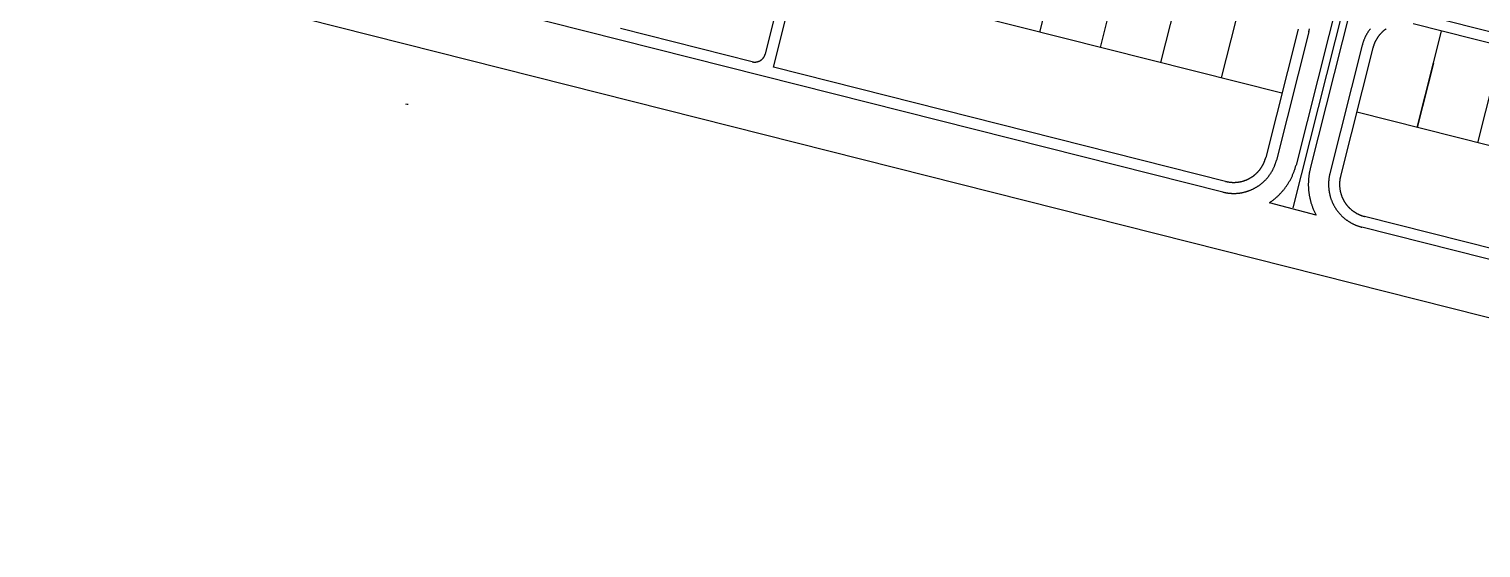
# Model space of a CAD drawing. Header units: metres. Extents: x 680594 to 684853, y 828874 to 830078.
# Drawn here: x 683827.3 to 684222.7, y 829080.4 to 829221.6 of the extents above; entities that cross this region are included whole.
import ezdxf

# ---------------------------------------------------------------- set-up
doc = ezdxf.new("R2010")
doc.units = ezdxf.units.M
doc.layers.add('PLOT_LINES', color=7, linetype='Continuous')

msp = doc.modelspace()

# ---------------------------------------------------------------- linework, layer by layer
at = {"layer": 'PLOT_LINES'}
for points in [[(684472.77, 829080.44), (682895.73, 829478.39)], [(684219.67, 829364.11), (684171.42, 829172.92)], [(684219.67, 829364.11), (684171.42, 829172.92)], [(684219.67, 829364.11), (684171.42, 829172.92)], [(684213.81, 829349.09), (684172.3, 829184.59)], [(684213.81, 829349.09), (684172.3, 829184.59)], [(684213.81, 829349.09), (684172.3, 829184.59)], [(684217.69, 829348.11), (684176.18, 829183.61)], [(684217.69, 829348.11), (684176.18, 829183.61)], [(684217.69, 829348.11), (684176.18, 829183.61)], [(684027.82, 829214.86), (684039.56, 829261.4)], [(684027.82, 829214.86), (684039.56, 829261.4)], [(684029.99, 829211.22), (684043.21, 829263.58)], [(684029.99, 829211.22), (684043.21, 829263.58)], [(684102.53, 829220.76), (684109.14, 829246.94)], [(684102.53, 829220.76), (684109.14, 829246.94)], [(684152.4, 829177.24), (683891.66, 829243.03)], [(684152.4, 829177.24), (683891.66, 829243.03)], [(684119.02, 829216.6), (684125.62, 829242.78)], [(684119.02, 829216.6), (684125.62, 829242.78)], [(684168.47, 829204.12), (684036.6, 829237.4)], [(684168.47, 829204.12), (684036.6, 829237.4)], [(684135.5, 829212.44), (684142.11, 829238.62)], [(684135.5, 829212.44), (684142.11, 829238.62)], [(684151.98, 829208.28), (684158.59, 829234.46)], [(684151.98, 829208.28), (684158.59, 829234.46)], [(684465.64, 829160.08), (684204.89, 829225.87)], [(684024.18, 829212.69), (683988.38, 829221.72)], [(684024.18, 829212.69), (683988.38, 829221.72)], [(684172.87, 829221.58), (684164.06, 829186.67)], [(684172.87, 829221.58), (684164.06, 829186.67)], [(684175.78, 829220.84), (684166.97, 829185.94)], [(684175.78, 829220.84), (684166.97, 829185.94)], [(684175.78, 829220.84), (684175.81, 829220.98), (684175.84, 829221.12), (684175.88, 829221.25), (684175.9, 829221.39), (684175.93, 829221.53), (684175.96, 829221.67)], [(684175.78, 829220.84), (684175.81, 829220.98), (684175.84, 829221.11), (684175.87, 829221.25), (684175.9, 829221.39), (684175.93, 829221.52), (684175.96, 829221.66)], [(684192.55, 829221.68), (684192.46, 829221.57), (684192.37, 829221.46), (684192.29, 829221.35), (684192.21, 829221.23), (684192.13, 829221.12), (684192.05, 829221), (684191.97, 829220.88), (684191.89, 829220.77), (684191.81, 829220.65), (684191.74, 829220.53), (684191.67, 829220.41), (684191.6, 829220.29), (684191.53, 829220.17), (684191.46, 829220.04), (684191.39, 829219.92), (684191.32, 829219.8), (684191.26, 829219.67), (684191.2, 829219.54), (684191.13, 829219.42), (684191.07, 829219.29), (684191.02, 829219.16), (684190.96, 829219.03), (684190.9, 829218.9), (684190.85, 829218.77), (684190.8, 829218.64), (684190.75, 829218.51), (684190.7, 829218.38), (684190.65, 829218.25), (684190.6, 829218.12), (684190.56, 829217.98), (684190.52, 829217.85), (684190.47, 829217.71), (684190.43, 829217.58), (684190.4, 829217.44), (684190.36, 829217.31), (684190.32, 829217.17)], [(684196.81, 829221.62), (684196.73, 829221.56), (684196.64, 829221.5), (684196.56, 829221.44), (684196.47, 829221.37), (684196.39, 829221.31), (684196.31, 829221.24), (684196.23, 829221.17), (684196.14, 829221.11), (684196.06, 829221.04), (684195.98, 829220.97), (684195.91, 829220.9), (684195.83, 829220.83), (684195.75, 829220.75), (684195.68, 829220.68), (684195.6, 829220.61), (684195.53, 829220.53), (684195.45, 829220.46), (684195.38, 829220.38), (684195.31, 829220.3), (684195.24, 829220.22), (684195.17, 829220.14), (684195.1, 829220.06), (684195.03, 829219.98), (684194.97, 829219.9), (684194.9, 829219.82), (684194.83, 829219.74), (684194.77, 829219.65), (684194.71, 829219.57), (684194.65, 829219.48), (684194.58, 829219.4), (684194.52, 829219.31), (684194.47, 829219.22), (684194.41, 829219.13), (684194.35, 829219.05), (684194.29, 829218.96), (684194.24, 829218.87), (684194.19, 829218.77), (684194.13, 829218.68), (684194.08, 829218.59), (684194.03, 829218.5), (684193.98, 829218.41), (684193.93, 829218.31), (684193.89, 829218.22), (684193.84, 829218.12), (684193.8, 829218.03), (684193.75, 829217.93), (684193.71, 829217.83), (684193.67, 829217.74), (684193.63, 829217.64), (684193.59, 829217.54), (684193.55, 829217.44), (684193.51, 829217.35), (684193.48, 829217.25), (684193.44, 829217.15), (684193.41, 829217.05), (684193.38, 829216.95), (684193.34, 829216.85), (684193.31, 829216.74), (684193.29, 829216.64), (684193.26, 829216.54), (684193.23, 829216.44)], [(684294.33, 829200.21), (684204.16, 829222.96)], [(684205.31, 829194.83), (684211.92, 829221.01)], [(684190.32, 829217.17), (684181.52, 829182.27)], [(684193.23, 829216.44), (684184.42, 829181.53)], [(684221.79, 829190.67), (684228.4, 829216.85)], [(684024.18, 829212.69), (684024.21, 829212.68), (684024.24, 829212.67), (684024.28, 829212.66), (684024.31, 829212.66), (684024.35, 829212.65), (684024.38, 829212.64), (684024.42, 829212.64), (684024.45, 829212.63), (684024.48, 829212.63), (684024.52, 829212.62), (684024.55, 829212.62), (684024.59, 829212.61), (684024.62, 829212.61), (684024.66, 829212.61), (684024.69, 829212.6), (684024.73, 829212.6), (684024.76, 829212.6), (684024.8, 829212.6), (684024.83, 829212.6), (684024.87, 829212.6), (684024.9, 829212.6), (684024.94, 829212.6), (684024.97, 829212.6), (684025.01, 829212.6), (684025.04, 829212.6), (684025.08, 829212.6), (684025.11, 829212.6), (684025.15, 829212.61), (684025.18, 829212.61), (684025.22, 829212.61), (684025.25, 829212.62), (684025.28, 829212.62), (684025.32, 829212.62), (684025.35, 829212.63), (684025.39, 829212.63), (684025.42, 829212.64), (684025.46, 829212.65), (684025.49, 829212.65), (684025.53, 829212.66), (684025.56, 829212.67), (684025.59, 829212.67), (684025.63, 829212.68), (684025.66, 829212.69), (684025.7, 829212.7), (684025.73, 829212.71), (684025.76, 829212.72), (684025.8, 829212.73), (684025.83, 829212.74), (684025.86, 829212.75), (684025.9, 829212.76), (684025.93, 829212.77), (684025.96, 829212.79), (684025.99, 829212.8), (684026.03, 829212.81), (684026.06, 829212.82), (684026.09, 829212.84), (684026.12, 829212.85), (684026.15, 829212.87), (684026.19, 829212.88), (684026.22, 829212.9), (684026.25, 829212.91), (684026.28, 829212.93), (684026.31, 829212.94), (684026.34, 829212.96), (684026.37, 829212.98), (684026.4, 829212.99), (684026.43, 829213.01), (684026.46, 829213.03), (684026.49, 829213.05), (684026.52, 829213.07), (684026.55, 829213.08), (684026.58, 829213.1), (684026.61, 829213.12), (684026.64, 829213.14), (684026.67, 829213.16), (684026.69, 829213.18), (684026.72, 829213.21), (684026.75, 829213.23), (684026.78, 829213.25), (684026.8, 829213.27), (684026.83, 829213.29), (684026.86, 829213.31), (684026.88, 829213.34), (684026.91, 829213.36), (684026.94, 829213.38), (684026.96, 829213.41), (684026.99, 829213.43), (684027.01, 829213.46), (684027.04, 829213.48), (684027.06, 829213.51), (684027.09, 829213.53), (684027.11, 829213.56), (684027.13, 829213.58), (684027.16, 829213.61), (684027.18, 829213.63), (684027.2, 829213.66), (684027.23, 829213.69), (684027.25, 829213.71), (684027.27, 829213.74), (684027.29, 829213.77), (684027.31, 829213.8), (684027.33, 829213.83), (684027.35, 829213.85), (684027.37, 829213.88), (684027.39, 829213.91), (684027.41, 829213.94), (684027.43, 829213.97), (684027.45, 829214), (684027.47, 829214.03), (684027.49, 829214.06), (684027.5, 829214.09), (684027.52, 829214.12), (684027.54, 829214.15), (684027.55, 829214.18), (684027.57, 829214.21), (684027.59, 829214.24), (684027.6, 829214.27), (684027.62, 829214.3), (684027.63, 829214.34), (684027.65, 829214.37), (684027.66, 829214.4), (684027.67, 829214.43), (684027.69, 829214.46), (684027.7, 829214.5), (684027.71, 829214.53), (684027.73, 829214.56), (684027.74, 829214.59), (684027.75, 829214.63), (684027.76, 829214.66), (684027.77, 829214.69), (684027.78, 829214.73), (684027.79, 829214.76), (684027.8, 829214.79), (684027.81, 829214.83), (684027.82, 829214.86)], [(684024.18, 829212.69), (684024.21, 829212.68), (684024.24, 829212.67), (684024.28, 829212.66), (684024.31, 829212.66), (684024.35, 829212.65), (684024.38, 829212.64), (684024.42, 829212.64), (684024.45, 829212.63), (684024.48, 829212.63), (684024.52, 829212.62), (684024.55, 829212.62), (684024.59, 829212.61), (684024.62, 829212.61), (684024.66, 829212.61), (684024.69, 829212.6), (684024.73, 829212.6), (684024.76, 829212.6), (684024.8, 829212.6), (684024.83, 829212.6), (684024.87, 829212.6), (684024.9, 829212.6), (684024.94, 829212.6), (684024.97, 829212.6), (684025.01, 829212.6), (684025.04, 829212.6), (684025.08, 829212.6), (684025.11, 829212.6), (684025.15, 829212.61), (684025.18, 829212.61), (684025.22, 829212.61), (684025.25, 829212.62), (684025.28, 829212.62), (684025.32, 829212.62), (684025.35, 829212.63), (684025.39, 829212.63), (684025.42, 829212.64), (684025.46, 829212.65), (684025.49, 829212.65), (684025.53, 829212.66), (684025.56, 829212.67), (684025.59, 829212.67), (684025.63, 829212.68), (684025.66, 829212.69), (684025.7, 829212.7), (684025.73, 829212.71), (684025.76, 829212.72), (684025.8, 829212.73), (684025.83, 829212.74), (684025.86, 829212.75), (684025.9, 829212.76), (684025.93, 829212.77), (684025.96, 829212.79), (684025.99, 829212.8), (684026.03, 829212.81), (684026.06, 829212.82), (684026.09, 829212.84), (684026.12, 829212.85), (684026.15, 829212.87), (684026.19, 829212.88), (684026.22, 829212.9), (684026.25, 829212.91), (684026.28, 829212.93), (684026.31, 829212.94), (684026.34, 829212.96), (684026.37, 829212.98), (684026.4, 829212.99), (684026.43, 829213.01), (684026.46, 829213.03), (684026.49, 829213.05), (684026.52, 829213.07), (684026.55, 829213.08), (684026.58, 829213.1), (684026.61, 829213.12), (684026.64, 829213.14), (684026.67, 829213.16), (684026.69, 829213.18), (684026.72, 829213.21), (684026.75, 829213.23), (684026.78, 829213.25), (684026.8, 829213.27), (684026.83, 829213.29), (684026.86, 829213.31), (684026.88, 829213.34), (684026.91, 829213.36), (684026.94, 829213.38), (684026.96, 829213.41), (684026.99, 829213.43), (684027.01, 829213.46), (684027.04, 829213.48), (684027.06, 829213.51), (684027.09, 829213.53), (684027.11, 829213.56), (684027.13, 829213.58), (684027.16, 829213.61), (684027.18, 829213.63), (684027.2, 829213.66), (684027.23, 829213.69), (684027.25, 829213.71), (684027.27, 829213.74), (684027.29, 829213.77), (684027.31, 829213.8), (684027.33, 829213.83), (684027.35, 829213.85), (684027.37, 829213.88), (684027.39, 829213.91), (684027.41, 829213.94), (684027.43, 829213.97), (684027.45, 829214), (684027.47, 829214.03), (684027.49, 829214.06), (684027.5, 829214.09), (684027.52, 829214.12), (684027.54, 829214.15), (684027.55, 829214.18), (684027.57, 829214.21), (684027.59, 829214.24), (684027.6, 829214.27), (684027.62, 829214.3), (684027.63, 829214.34), (684027.65, 829214.37), (684027.66, 829214.4), (684027.67, 829214.43), (684027.69, 829214.46), (684027.7, 829214.5), (684027.71, 829214.53), (684027.73, 829214.56), (684027.74, 829214.59), (684027.75, 829214.63), (684027.76, 829214.66), (684027.77, 829214.69), (684027.78, 829214.73), (684027.79, 829214.76), (684027.8, 829214.79), (684027.81, 829214.83), (684027.82, 829214.86)], [(684153.13, 829180.15), (684029.99, 829211.22)], [(684153.13, 829180.15), (684029.99, 829211.22)], [(684209.72, 829212.28), (684205.31, 829194.83)], [(683930.05, 829201.02), (683930.08, 829201.3)], [(683930.44, 829200.99), (683930.47, 829201.28)], [(684287.73, 829174.03), (684188.83, 829198.99)], [(684152.4, 829177.24), (684152.54, 829177.2), (684152.67, 829177.17), (684152.81, 829177.14), (684152.94, 829177.11), (684153.08, 829177.09), (684153.22, 829177.06), (684153.36, 829177.04), (684153.49, 829177.02), (684153.63, 829176.99), (684153.77, 829176.98), (684153.91, 829176.96), (684154.05, 829176.94), (684154.19, 829176.93), (684154.33, 829176.92), (684154.46, 829176.9), (684154.6, 829176.9), (684154.74, 829176.89), (684154.88, 829176.88), (684155.02, 829176.88), (684155.16, 829176.87), (684155.3, 829176.87), (684155.44, 829176.87), (684155.58, 829176.88), (684155.72, 829176.88), (684155.86, 829176.88), (684156, 829176.89), (684156.14, 829176.9), (684156.28, 829176.91), (684156.42, 829176.92), (684156.56, 829176.94), (684156.7, 829176.95), (684156.83, 829176.97), (684156.97, 829176.98), (684157.11, 829177), (684157.25, 829177.03), (684157.39, 829177.05), (684157.52, 829177.07), (684157.66, 829177.1), (684157.8, 829177.13), (684157.93, 829177.16), (684158.07, 829177.19), (684158.21, 829177.22), (684158.34, 829177.26), (684158.48, 829177.29), (684158.61, 829177.33), (684158.74, 829177.37), (684158.88, 829177.41), (684159.01, 829177.45), (684159.14, 829177.49), (684159.28, 829177.54), (684159.41, 829177.58), (684159.54, 829177.63), (684159.67, 829177.68), (684159.8, 829177.73), (684159.93, 829177.79), (684160.06, 829177.84), (684160.19, 829177.9), (684160.31, 829177.95), (684160.44, 829178.01), (684160.57, 829178.07), (684160.69, 829178.13), (684160.82, 829178.2), (684160.94, 829178.26), (684161.06, 829178.33), (684161.18, 829178.39), (684161.31, 829178.46), (684161.43, 829178.53), (684161.55, 829178.61), (684161.67, 829178.68), (684161.78, 829178.75), (684161.9, 829178.83), (684162.02, 829178.91), (684162.13, 829178.98), (684162.25, 829179.06), (684162.36, 829179.14), (684162.47, 829179.23), (684162.59, 829179.31), (684162.7, 829179.4), (684162.81, 829179.48), (684162.92, 829179.57), (684163.02, 829179.66), (684163.13, 829179.75), (684163.24, 829179.84), (684163.34, 829179.93), (684163.44, 829180.03), (684163.55, 829180.12), (684163.65, 829180.22), (684163.75, 829180.31), (684163.85, 829180.41), (684163.94, 829180.51), (684164.04, 829180.61), (684164.14, 829180.72), (684164.23, 829180.82), (684164.32, 829180.92), (684164.42, 829181.03), (684164.51, 829181.13), (684164.6, 829181.24), (684164.68, 829181.35), (684164.77, 829181.46), (684164.86, 829181.57), (684164.94, 829181.68), (684165.02, 829181.79), (684165.11, 829181.91), (684165.19, 829182.02), (684165.27, 829182.13), (684165.34, 829182.25), (684165.42, 829182.37), (684165.49, 829182.49), (684165.57, 829182.6), (684165.64, 829182.72), (684165.71, 829182.84), (684165.78, 829182.96), (684165.85, 829183.09), (684165.92, 829183.21), (684165.98, 829183.33), (684166.04, 829183.46), (684166.11, 829183.58), (684166.17, 829183.71), (684166.23, 829183.83), (684166.28, 829183.96), (684166.34, 829184.09), (684166.4, 829184.22), (684166.45, 829184.35), (684166.5, 829184.48), (684166.55, 829184.61), (684166.6, 829184.74), (684166.65, 829184.87), (684166.69, 829185), (684166.74, 829185.13), (684166.78, 829185.27), (684166.82, 829185.4), (684166.86, 829185.53), (684166.9, 829185.67), (684166.94, 829185.8), (684166.97, 829185.94)], [(684152.4, 829177.24), (684152.54, 829177.2), (684152.67, 829177.17), (684152.81, 829177.14), (684152.94, 829177.11), (684153.08, 829177.09), (684153.22, 829177.06), (684153.36, 829177.04), (684153.49, 829177.02), (684153.63, 829176.99), (684153.77, 829176.98), (684153.91, 829176.96), (684154.05, 829176.94), (684154.19, 829176.93), (684154.33, 829176.92), (684154.46, 829176.9), (684154.6, 829176.9), (684154.74, 829176.89), (684154.88, 829176.88), (684155.02, 829176.88), (684155.16, 829176.87), (684155.3, 829176.87), (684155.44, 829176.87), (684155.58, 829176.88), (684155.72, 829176.88), (684155.86, 829176.88), (684156, 829176.89), (684156.14, 829176.9), (684156.28, 829176.91), (684156.42, 829176.92), (684156.56, 829176.94), (684156.7, 829176.95), (684156.83, 829176.97), (684156.97, 829176.98), (684157.11, 829177), (684157.25, 829177.03), (684157.39, 829177.05), (684157.52, 829177.07), (684157.66, 829177.1), (684157.8, 829177.13), (684157.93, 829177.16), (684158.07, 829177.19), (684158.21, 829177.22), (684158.34, 829177.26), (684158.48, 829177.29), (684158.61, 829177.33), (684158.74, 829177.37), (684158.88, 829177.41), (684159.01, 829177.45), (684159.14, 829177.49), (684159.28, 829177.54), (684159.41, 829177.58), (684159.54, 829177.63), (684159.67, 829177.68), (684159.8, 829177.73), (684159.93, 829177.79), (684160.06, 829177.84), (684160.19, 829177.9), (684160.31, 829177.95), (684160.44, 829178.01), (684160.57, 829178.07), (684160.69, 829178.13), (684160.82, 829178.2), (684160.94, 829178.26), (684161.06, 829178.33), (684161.18, 829178.39), (684161.31, 829178.46), (684161.43, 829178.53), (684161.55, 829178.61), (684161.67, 829178.68), (684161.78, 829178.75), (684161.9, 829178.83), (684162.02, 829178.91), (684162.13, 829178.98), (684162.25, 829179.06), (684162.36, 829179.14), (684162.47, 829179.23), (684162.59, 829179.31), (684162.7, 829179.4), (684162.81, 829179.48), (684162.92, 829179.57), (684163.02, 829179.66), (684163.13, 829179.75), (684163.24, 829179.84), (684163.34, 829179.93), (684163.44, 829180.03), (684163.55, 829180.12), (684163.65, 829180.22), (684163.75, 829180.31), (684163.85, 829180.41), (684163.94, 829180.51), (684164.04, 829180.61), (684164.14, 829180.72), (684164.23, 829180.82), (684164.32, 829180.92), (684164.42, 829181.03), (684164.51, 829181.13), (684164.6, 829181.24), (684164.68, 829181.35), (684164.77, 829181.46), (684164.86, 829181.57), (684164.94, 829181.68), (684165.02, 829181.79), (684165.11, 829181.91), (684165.19, 829182.02), (684165.27, 829182.13), (684165.34, 829182.25), (684165.42, 829182.37), (684165.49, 829182.49), (684165.57, 829182.6), (684165.64, 829182.72), (684165.71, 829182.84), (684165.78, 829182.96), (684165.85, 829183.09), (684165.92, 829183.21), (684165.98, 829183.33), (684166.04, 829183.46), (684166.11, 829183.58), (684166.17, 829183.71), (684166.23, 829183.83), (684166.28, 829183.96), (684166.34, 829184.09), (684166.4, 829184.22), (684166.45, 829184.35), (684166.5, 829184.48), (684166.55, 829184.61), (684166.6, 829184.74), (684166.65, 829184.87), (684166.69, 829185), (684166.74, 829185.13), (684166.78, 829185.27), (684166.82, 829185.4), (684166.86, 829185.53), (684166.9, 829185.67), (684166.94, 829185.8), (684166.97, 829185.94)], [(684153.13, 829180.15), (684153.24, 829180.12), (684153.34, 829180.1), (684153.44, 829180.07), (684153.54, 829180.05), (684153.64, 829180.03), (684153.75, 829180.01), (684153.85, 829180), (684153.95, 829179.98), (684154.06, 829179.96), (684154.16, 829179.95), (684154.27, 829179.94), (684154.37, 829179.92), (684154.47, 829179.91), (684154.58, 829179.9), (684154.68, 829179.9), (684154.79, 829179.89), (684154.89, 829179.88), (684155, 829179.88), (684155.1, 829179.88), (684155.21, 829179.87), (684155.31, 829179.87), (684155.41, 829179.87), (684155.52, 829179.87), (684155.62, 829179.88), (684155.73, 829179.88), (684155.83, 829179.89), (684155.94, 829179.89), (684156.04, 829179.9), (684156.15, 829179.91), (684156.25, 829179.92), (684156.36, 829179.93), (684156.46, 829179.94), (684156.56, 829179.96), (684156.67, 829179.97), (684156.77, 829179.99), (684156.87, 829180.01), (684156.98, 829180.02), (684157.08, 829180.04), (684157.18, 829180.06), (684157.28, 829180.09), (684157.39, 829180.11), (684157.49, 829180.13), (684157.59, 829180.16), (684157.69, 829180.19), (684157.79, 829180.21), (684157.89, 829180.24), (684157.99, 829180.27), (684158.09, 829180.31), (684158.19, 829180.34), (684158.29, 829180.37), (684158.39, 829180.41), (684158.49, 829180.44), (684158.59, 829180.48), (684158.68, 829180.52), (684158.78, 829180.56), (684158.88, 829180.6), (684158.97, 829180.64), (684159.07, 829180.68), (684159.16, 829180.73), (684159.26, 829180.77), (684159.35, 829180.82), (684159.45, 829180.87), (684159.54, 829180.91), (684159.63, 829180.96), (684159.72, 829181.01), (684159.81, 829181.07), (684159.9, 829181.12), (684159.99, 829181.17), (684160.08, 829181.23), (684160.17, 829181.28), (684160.26, 829181.34), (684160.35, 829181.4), (684160.43, 829181.46), (684160.52, 829181.52), (684160.61, 829181.58), (684160.69, 829181.64), (684160.77, 829181.7), (684160.86, 829181.77), (684160.94, 829181.83), (684161.02, 829181.9), (684161.1, 829181.96), (684161.18, 829182.03), (684161.26, 829182.1), (684161.34, 829182.17), (684161.42, 829182.24), (684161.49, 829182.31), (684161.57, 829182.38), (684161.64, 829182.45), (684161.72, 829182.53), (684161.79, 829182.6), (684161.86, 829182.68), (684161.94, 829182.75), (684162.01, 829182.83), (684162.08, 829182.91), (684162.15, 829182.99), (684162.21, 829183.07), (684162.28, 829183.15), (684162.35, 829183.23), (684162.41, 829183.31), (684162.48, 829183.39), (684162.54, 829183.48), (684162.6, 829183.56), (684162.66, 829183.65), (684162.72, 829183.73), (684162.78, 829183.82), (684162.84, 829183.91), (684162.9, 829183.99), (684162.95, 829184.08), (684163.01, 829184.17), (684163.06, 829184.26), (684163.12, 829184.35), (684163.17, 829184.44), (684163.22, 829184.53), (684163.27, 829184.63), (684163.32, 829184.72), (684163.37, 829184.81), (684163.41, 829184.9), (684163.46, 829185), (684163.5, 829185.09), (684163.55, 829185.19), (684163.59, 829185.28), (684163.63, 829185.38), (684163.67, 829185.48), (684163.71, 829185.57), (684163.75, 829185.67), (684163.78, 829185.77), (684163.82, 829185.87), (684163.85, 829185.97), (684163.89, 829186.07), (684163.92, 829186.17), (684163.95, 829186.27), (684163.98, 829186.37), (684164.01, 829186.47), (684164.04, 829186.57), (684164.06, 829186.67)], [(684153.13, 829180.15), (684153.24, 829180.12), (684153.34, 829180.1), (684153.44, 829180.07), (684153.54, 829180.05), (684153.64, 829180.03), (684153.75, 829180.01), (684153.85, 829180), (684153.95, 829179.98), (684154.06, 829179.96), (684154.16, 829179.95), (684154.27, 829179.94), (684154.37, 829179.92), (684154.47, 829179.91), (684154.58, 829179.9), (684154.68, 829179.9), (684154.79, 829179.89), (684154.89, 829179.88), (684155, 829179.88), (684155.1, 829179.88), (684155.21, 829179.87), (684155.31, 829179.87), (684155.41, 829179.87), (684155.52, 829179.87), (684155.62, 829179.88), (684155.73, 829179.88), (684155.83, 829179.89), (684155.94, 829179.89), (684156.04, 829179.9), (684156.15, 829179.91), (684156.25, 829179.92), (684156.36, 829179.93), (684156.46, 829179.94), (684156.56, 829179.96), (684156.67, 829179.97), (684156.77, 829179.99), (684156.87, 829180.01), (684156.98, 829180.02), (684157.08, 829180.04), (684157.18, 829180.06), (684157.28, 829180.09), (684157.39, 829180.11), (684157.49, 829180.13), (684157.59, 829180.16), (684157.69, 829180.19), (684157.79, 829180.21), (684157.89, 829180.24), (684157.99, 829180.27), (684158.09, 829180.31), (684158.19, 829180.34), (684158.29, 829180.37), (684158.39, 829180.41), (684158.49, 829180.44), (684158.59, 829180.48), (684158.68, 829180.52), (684158.78, 829180.56), (684158.88, 829180.6), (684158.97, 829180.64), (684159.07, 829180.68), (684159.16, 829180.73), (684159.26, 829180.77), (684159.35, 829180.82), (684159.45, 829180.87), (684159.54, 829180.91), (684159.63, 829180.96), (684159.72, 829181.01), (684159.81, 829181.07), (684159.9, 829181.12), (684159.99, 829181.17), (684160.08, 829181.23), (684160.17, 829181.28), (684160.26, 829181.34), (684160.35, 829181.4), (684160.43, 829181.46), (684160.52, 829181.52), (684160.61, 829181.58), (684160.69, 829181.64), (684160.77, 829181.7), (684160.86, 829181.77), (684160.94, 829181.83), (684161.02, 829181.9), (684161.1, 829181.96), (684161.18, 829182.03), (684161.26, 829182.1), (684161.34, 829182.17), (684161.42, 829182.24), (684161.49, 829182.31), (684161.57, 829182.38), (684161.64, 829182.45), (684161.72, 829182.53), (684161.79, 829182.6), (684161.86, 829182.68), (684161.94, 829182.75), (684162.01, 829182.83), (684162.08, 829182.91), (684162.15, 829182.99), (684162.21, 829183.07), (684162.28, 829183.15), (684162.35, 829183.23), (684162.41, 829183.31), (684162.48, 829183.39), (684162.54, 829183.48), (684162.6, 829183.56), (684162.66, 829183.65), (684162.72, 829183.73), (684162.78, 829183.82), (684162.84, 829183.91), (684162.9, 829183.99), (684162.95, 829184.08), (684163.01, 829184.17), (684163.06, 829184.26), (684163.12, 829184.35), (684163.17, 829184.44), (684163.22, 829184.53), (684163.27, 829184.63), (684163.32, 829184.72), (684163.37, 829184.81), (684163.41, 829184.9), (684163.46, 829185), (684163.5, 829185.09), (684163.55, 829185.19), (684163.59, 829185.28), (684163.63, 829185.38), (684163.67, 829185.48), (684163.71, 829185.57), (684163.75, 829185.67), (684163.78, 829185.77), (684163.82, 829185.87), (684163.85, 829185.97), (684163.89, 829186.07), (684163.92, 829186.17), (684163.95, 829186.27), (684163.98, 829186.37), (684164.01, 829186.47), (684164.04, 829186.57), (684164.06, 829186.67)], [(684165.05, 829174.32), (684165.22, 829174.43), (684165.39, 829174.55), (684165.56, 829174.67), (684165.72, 829174.79), (684165.88, 829174.91), (684166.05, 829175.03), (684166.21, 829175.16), (684166.37, 829175.29), (684166.52, 829175.42), (684166.68, 829175.55), (684166.84, 829175.68), (684166.99, 829175.82), (684167.14, 829175.95), (684167.29, 829176.09), (684167.44, 829176.23), (684167.58, 829176.37), (684167.73, 829176.52), (684167.87, 829176.66), (684168.01, 829176.81), (684168.15, 829176.96), (684168.29, 829177.11), (684168.43, 829177.26), (684168.56, 829177.42), (684168.7, 829177.57), (684168.83, 829177.73), (684168.96, 829177.88), (684169.08, 829178.04), (684169.21, 829178.21), (684169.33, 829178.37), (684169.45, 829178.53), (684169.57, 829178.7), (684169.69, 829178.86), (684169.81, 829179.03), (684169.92, 829179.2), (684170.03, 829179.37), (684170.14, 829179.55), (684170.25, 829179.72), (684170.36, 829179.89), (684170.46, 829180.07), (684170.56, 829180.25), (684170.66, 829180.42), (684170.76, 829180.6), (684170.85, 829180.78), (684170.95, 829180.97), (684171.04, 829181.15), (684171.13, 829181.33), (684171.21, 829181.52), (684171.3, 829181.7), (684171.38, 829181.89), (684171.46, 829182.08), (684171.54, 829182.27), (684171.62, 829182.45), (684171.69, 829182.65), (684171.76, 829182.84), (684171.83, 829183.03), (684171.9, 829183.22), (684171.96, 829183.41), (684172.03, 829183.61), (684172.09, 829183.8), (684172.14, 829184), (684172.2, 829184.2), (684172.25, 829184.39), (684172.3, 829184.59)], [(684165.05, 829174.32), (684165.22, 829174.43), (684165.39, 829174.55), (684165.56, 829174.67), (684165.72, 829174.79), (684165.88, 829174.91), (684166.05, 829175.03), (684166.21, 829175.16), (684166.37, 829175.29), (684166.52, 829175.42), (684166.68, 829175.55), (684166.84, 829175.68), (684166.99, 829175.82), (684167.14, 829175.95), (684167.29, 829176.09), (684167.44, 829176.23), (684167.58, 829176.37), (684167.73, 829176.52), (684167.87, 829176.66), (684168.01, 829176.81), (684168.15, 829176.96), (684168.29, 829177.11), (684168.43, 829177.26), (684168.56, 829177.42), (684168.7, 829177.57), (684168.83, 829177.73), (684168.96, 829177.88), (684169.08, 829178.04), (684169.21, 829178.21), (684169.33, 829178.37), (684169.45, 829178.53), (684169.57, 829178.7), (684169.69, 829178.86), (684169.81, 829179.03), (684169.92, 829179.2), (684170.03, 829179.37), (684170.14, 829179.55), (684170.25, 829179.72), (684170.36, 829179.89), (684170.46, 829180.07), (684170.56, 829180.25), (684170.66, 829180.42), (684170.76, 829180.6), (684170.85, 829180.78), (684170.95, 829180.97), (684171.04, 829181.15), (684171.13, 829181.33), (684171.21, 829181.52), (684171.3, 829181.7), (684171.38, 829181.89), (684171.46, 829182.08), (684171.54, 829182.27), (684171.62, 829182.45), (684171.69, 829182.65), (684171.76, 829182.84), (684171.83, 829183.03), (684171.9, 829183.22), (684171.96, 829183.41), (684172.03, 829183.61), (684172.09, 829183.8), (684172.14, 829184), (684172.2, 829184.2), (684172.25, 829184.39), (684172.3, 829184.59)], [(684165.05, 829174.32), (684165.22, 829174.43), (684165.39, 829174.55), (684165.56, 829174.67), (684165.72, 829174.79), (684165.88, 829174.91), (684166.05, 829175.03), (684166.21, 829175.16), (684166.37, 829175.29), (684166.52, 829175.42), (684166.68, 829175.55), (684166.84, 829175.68), (684166.99, 829175.82), (684167.14, 829175.95), (684167.29, 829176.09), (684167.44, 829176.23), (684167.58, 829176.37), (684167.73, 829176.52), (684167.87, 829176.66), (684168.01, 829176.81), (684168.15, 829176.96), (684168.29, 829177.11), (684168.43, 829177.26), (684168.56, 829177.42), (684168.7, 829177.57), (684168.83, 829177.73), (684168.96, 829177.88), (684169.08, 829178.04), (684169.21, 829178.21), (684169.33, 829178.37), (684169.45, 829178.53), (684169.57, 829178.7), (684169.69, 829178.86), (684169.81, 829179.03), (684169.92, 829179.2), (684170.03, 829179.37), (684170.14, 829179.55), (684170.25, 829179.72), (684170.36, 829179.89), (684170.46, 829180.07), (684170.56, 829180.25), (684170.66, 829180.42), (684170.76, 829180.6), (684170.85, 829180.78), (684170.95, 829180.97), (684171.04, 829181.15), (684171.13, 829181.33), (684171.21, 829181.52), (684171.3, 829181.7), (684171.38, 829181.89), (684171.46, 829182.08), (684171.54, 829182.27), (684171.62, 829182.45), (684171.69, 829182.65), (684171.76, 829182.84), (684171.83, 829183.03), (684171.9, 829183.22), (684171.96, 829183.41), (684172.03, 829183.61), (684172.09, 829183.8), (684172.14, 829184), (684172.2, 829184.2), (684172.25, 829184.39), (684172.3, 829184.59)], [(684176.18, 829183.61), (684176.13, 829183.41), (684176.09, 829183.22), (684176.04, 829183.02), (684176, 829182.82), (684175.96, 829182.62), (684175.92, 829182.42), (684175.89, 829182.22), (684175.86, 829182.02), (684175.83, 829181.81), (684175.8, 829181.61), (684175.77, 829181.41), (684175.75, 829181.21), (684175.73, 829181.01), (684175.71, 829180.8), (684175.7, 829180.6), (684175.68, 829180.4), (684175.67, 829180.19), (684175.66, 829179.99), (684175.66, 829179.79), (684175.65, 829179.58), (684175.65, 829179.38), (684175.65, 829179.17), (684175.65, 829178.97), (684175.66, 829178.77), (684175.67, 829178.56), (684175.68, 829178.36), (684175.69, 829178.16), (684175.7, 829177.95), (684175.72, 829177.75), (684175.74, 829177.55), (684175.76, 829177.35), (684175.79, 829177.14), (684175.81, 829176.94), (684175.84, 829176.74), (684175.87, 829176.54), (684175.91, 829176.34), (684175.94, 829176.14), (684175.98, 829175.94), (684176.02, 829175.74), (684176.07, 829175.54), (684176.11, 829175.34), (684176.16, 829175.14), (684176.21, 829174.94), (684176.26, 829174.75), (684176.32, 829174.55), (684176.37, 829174.35), (684176.43, 829174.16), (684176.49, 829173.97), (684176.56, 829173.77), (684176.62, 829173.58), (684176.69, 829173.39), (684176.76, 829173.2), (684176.83, 829173.01), (684176.91, 829172.82), (684176.99, 829172.63), (684177.06, 829172.44), (684177.15, 829172.25), (684177.23, 829172.07), (684177.31, 829171.88), (684177.4, 829171.7), (684177.49, 829171.52), (684177.58, 829171.33), (684177.68, 829171.15), (684177.77, 829170.97)], [(684176.18, 829183.61), (684176.13, 829183.41), (684176.09, 829183.22), (684176.04, 829183.02), (684176, 829182.82), (684175.96, 829182.62), (684175.92, 829182.42), (684175.89, 829182.22), (684175.86, 829182.02), (684175.83, 829181.81), (684175.8, 829181.61), (684175.77, 829181.41), (684175.75, 829181.21), (684175.73, 829181.01), (684175.71, 829180.8), (684175.7, 829180.6), (684175.68, 829180.4), (684175.67, 829180.19), (684175.66, 829179.99), (684175.66, 829179.79), (684175.65, 829179.58), (684175.65, 829179.38), (684175.65, 829179.17), (684175.65, 829178.97), (684175.66, 829178.77), (684175.67, 829178.56), (684175.68, 829178.36), (684175.69, 829178.16), (684175.7, 829177.95), (684175.72, 829177.75), (684175.74, 829177.55), (684175.76, 829177.35), (684175.79, 829177.14), (684175.81, 829176.94), (684175.84, 829176.74), (684175.87, 829176.54), (684175.91, 829176.34), (684175.94, 829176.14), (684175.98, 829175.94), (684176.02, 829175.74), (684176.07, 829175.54), (684176.11, 829175.34), (684176.16, 829175.14), (684176.21, 829174.94), (684176.26, 829174.75), (684176.32, 829174.55), (684176.37, 829174.35), (684176.43, 829174.16), (684176.49, 829173.97), (684176.56, 829173.77), (684176.62, 829173.58), (684176.69, 829173.39), (684176.76, 829173.2), (684176.83, 829173.01), (684176.91, 829172.82), (684176.99, 829172.63), (684177.06, 829172.44), (684177.15, 829172.25), (684177.23, 829172.07), (684177.31, 829171.88), (684177.4, 829171.7), (684177.49, 829171.52), (684177.58, 829171.33), (684177.68, 829171.15), (684177.77, 829170.97)], [(684176.18, 829183.61), (684176.13, 829183.41), (684176.09, 829183.22), (684176.04, 829183.02), (684176, 829182.82), (684175.96, 829182.62), (684175.92, 829182.42), (684175.89, 829182.22), (684175.86, 829182.02), (684175.83, 829181.81), (684175.8, 829181.61), (684175.77, 829181.41), (684175.75, 829181.21), (684175.73, 829181.01), (684175.71, 829180.8), (684175.7, 829180.6), (684175.68, 829180.4), (684175.67, 829180.19), (684175.66, 829179.99), (684175.66, 829179.79), (684175.65, 829179.58), (684175.65, 829179.38), (684175.65, 829179.17), (684175.65, 829178.97), (684175.66, 829178.77), (684175.67, 829178.56), (684175.68, 829178.36), (684175.69, 829178.16), (684175.7, 829177.95), (684175.72, 829177.75), (684175.74, 829177.55), (684175.76, 829177.35), (684175.79, 829177.14), (684175.81, 829176.94), (684175.84, 829176.74), (684175.87, 829176.54), (684175.91, 829176.34), (684175.94, 829176.14), (684175.98, 829175.94), (684176.02, 829175.74), (684176.07, 829175.54), (684176.11, 829175.34), (684176.16, 829175.14), (684176.21, 829174.94), (684176.26, 829174.75), (684176.32, 829174.55), (684176.37, 829174.35), (684176.43, 829174.16), (684176.49, 829173.97), (684176.56, 829173.77), (684176.62, 829173.58), (684176.69, 829173.39), (684176.76, 829173.2), (684176.83, 829173.01), (684176.91, 829172.82), (684176.99, 829172.63), (684177.06, 829172.44), (684177.15, 829172.25), (684177.23, 829172.07), (684177.31, 829171.88), (684177.4, 829171.7), (684177.49, 829171.52), (684177.58, 829171.33), (684177.68, 829171.15), (684177.77, 829170.97)], [(684181.52, 829182.27), (684181.48, 829182.13), (684181.45, 829182), (684181.42, 829181.86), (684181.39, 829181.72), (684181.36, 829181.59), (684181.34, 829181.45), (684181.31, 829181.31), (684181.29, 829181.17), (684181.27, 829181.03), (684181.25, 829180.9), (684181.24, 829180.76), (684181.22, 829180.62), (684181.21, 829180.48), (684181.19, 829180.34), (684181.18, 829180.2), (684181.17, 829180.06), (684181.17, 829179.92), (684181.16, 829179.78), (684181.15, 829179.64), (684181.15, 829179.5), (684181.15, 829179.36), (684181.15, 829179.23), (684181.15, 829179.09), (684181.16, 829178.95), (684181.16, 829178.81), (684181.17, 829178.67), (684181.18, 829178.53), (684181.19, 829178.39), (684181.2, 829178.25), (684181.21, 829178.11), (684181.23, 829177.97), (684181.24, 829177.83), (684181.26, 829177.69), (684181.28, 829177.56), (684181.3, 829177.42), (684181.33, 829177.28), (684181.35, 829177.14), (684181.38, 829177.01), (684181.41, 829176.87), (684181.44, 829176.73), (684181.47, 829176.6), (684181.5, 829176.46), (684181.53, 829176.33), (684181.57, 829176.19), (684181.61, 829176.06), (684181.64, 829175.92), (684181.69, 829175.79), (684181.73, 829175.65), (684181.77, 829175.52), (684181.82, 829175.39), (684181.86, 829175.26), (684181.91, 829175.13), (684181.96, 829175), (684182.01, 829174.87), (684182.06, 829174.74), (684182.12, 829174.61), (684182.17, 829174.48), (684182.23, 829174.35), (684182.29, 829174.23), (684182.35, 829174.1), (684182.41, 829173.98), (684182.47, 829173.85), (684182.54, 829173.73), (684182.61, 829173.6), (684182.67, 829173.48), (684182.74, 829173.36), (684182.81, 829173.24), (684182.88, 829173.12), (684182.96, 829173), (684183.03, 829172.88), (684183.11, 829172.77), (684183.18, 829172.65), (684183.26, 829172.53), (684183.34, 829172.42), (684183.42, 829172.3), (684183.5, 829172.19), (684183.59, 829172.08), (684183.67, 829171.97), (684183.76, 829171.86), (684183.85, 829171.75), (684183.94, 829171.64), (684184.03, 829171.54), (684184.12, 829171.43), (684184.21, 829171.33), (684184.3, 829171.22), (684184.4, 829171.12), (684184.49, 829171.02), (684184.59, 829170.92), (684184.69, 829170.82), (684184.79, 829170.72), (684184.89, 829170.63), (684184.99, 829170.53), (684185.1, 829170.44), (684185.2, 829170.34), (684185.3, 829170.25), (684185.41, 829170.16), (684185.52, 829170.07), (684185.63, 829169.98), (684185.74, 829169.9), (684185.85, 829169.81), (684185.96, 829169.73), (684186.07, 829169.64), (684186.18, 829169.56), (684186.3, 829169.48), (684186.41, 829169.4), (684186.53, 829169.32), (684186.64, 829169.25), (684186.76, 829169.17), (684186.88, 829169.1), (684187, 829169.03), (684187.12, 829168.96), (684187.24, 829168.89), (684187.36, 829168.82), (684187.49, 829168.75), (684187.61, 829168.69), (684187.73, 829168.62), (684187.86, 829168.56), (684187.99, 829168.5), (684188.11, 829168.44), (684188.24, 829168.38), (684188.37, 829168.33), (684188.49, 829168.27), (684188.62, 829168.22), (684188.75, 829168.17), (684188.88, 829168.12), (684189.01, 829168.07), (684189.15, 829168.02), (684189.28, 829167.97), (684189.41, 829167.93), (684189.54, 829167.89), (684189.68, 829167.84), (684189.81, 829167.81), (684189.94, 829167.77), (684190.08, 829167.73), (684190.21, 829167.7)], [(684184.42, 829181.53), (684184.4, 829181.43), (684184.38, 829181.33), (684184.35, 829181.23), (684184.33, 829181.12), (684184.31, 829181.02), (684184.29, 829180.92), (684184.27, 829180.82), (684184.26, 829180.71), (684184.24, 829180.61), (684184.23, 829180.5), (684184.21, 829180.4), (684184.2, 829180.3), (684184.19, 829180.19), (684184.18, 829180.09), (684184.17, 829179.98), (684184.17, 829179.88), (684184.16, 829179.77), (684184.16, 829179.67), (684184.15, 829179.57), (684184.15, 829179.46), (684184.15, 829179.36), (684184.15, 829179.25), (684184.15, 829179.15), (684184.16, 829179.04), (684184.16, 829178.94), (684184.16, 829178.83), (684184.17, 829178.73), (684184.18, 829178.62), (684184.19, 829178.52), (684184.2, 829178.42), (684184.21, 829178.31), (684184.22, 829178.21), (684184.23, 829178.1), (684184.25, 829178), (684184.27, 829177.9), (684184.28, 829177.79), (684184.3, 829177.69), (684184.32, 829177.59), (684184.34, 829177.48), (684184.36, 829177.38), (684184.39, 829177.28), (684184.41, 829177.18), (684184.44, 829177.08), (684184.46, 829176.98), (684184.49, 829176.87), (684184.52, 829176.77), (684184.55, 829176.67), (684184.58, 829176.57), (684184.62, 829176.47), (684184.65, 829176.38), (684184.68, 829176.28), (684184.72, 829176.18), (684184.76, 829176.08), (684184.8, 829175.98), (684184.84, 829175.89), (684184.88, 829175.79), (684184.92, 829175.69), (684184.96, 829175.6), (684185.01, 829175.5), (684185.05, 829175.41), (684185.1, 829175.31), (684185.14, 829175.22), (684185.19, 829175.13), (684185.24, 829175.04), (684185.29, 829174.94), (684185.34, 829174.85), (684185.4, 829174.76), (684185.45, 829174.67), (684185.5, 829174.58), (684185.56, 829174.49), (684185.62, 829174.41), (684185.67, 829174.32), (684185.73, 829174.23), (684185.79, 829174.15), (684185.85, 829174.06), (684185.92, 829173.98), (684185.98, 829173.89), (684186.04, 829173.81), (684186.11, 829173.73), (684186.17, 829173.65), (684186.24, 829173.57), (684186.31, 829173.49), (684186.38, 829173.41), (684186.45, 829173.33), (684186.52, 829173.25), (684186.59, 829173.17), (684186.66, 829173.1), (684186.73, 829173.02), (684186.81, 829172.95), (684186.88, 829172.87), (684186.96, 829172.8), (684187.03, 829172.73), (684187.11, 829172.66), (684187.19, 829172.59), (684187.27, 829172.52), (684187.35, 829172.45), (684187.43, 829172.39), (684187.51, 829172.32), (684187.59, 829172.25), (684187.67, 829172.19), (684187.76, 829172.13), (684187.84, 829172.06), (684187.92, 829172), (684188.01, 829171.94), (684188.1, 829171.88), (684188.18, 829171.83), (684188.27, 829171.77), (684188.36, 829171.71), (684188.45, 829171.66), (684188.54, 829171.6), (684188.63, 829171.55), (684188.72, 829171.5), (684188.81, 829171.45), (684188.9, 829171.4), (684189, 829171.35), (684189.09, 829171.3), (684189.18, 829171.25), (684189.28, 829171.21), (684189.37, 829171.16), (684189.47, 829171.12), (684189.56, 829171.08), (684189.66, 829171.04), (684189.76, 829171), (684189.85, 829170.96), (684189.95, 829170.92), (684190.05, 829170.88), (684190.15, 829170.85), (684190.25, 829170.81), (684190.35, 829170.78), (684190.44, 829170.75), (684190.54, 829170.72), (684190.65, 829170.69), (684190.75, 829170.66), (684190.85, 829170.63), (684190.95, 829170.6)], [(684177.77, 829170.97), (684165.05, 829174.32)], [(684177.77, 829170.97), (684165.05, 829174.32)], [(684177.77, 829170.97), (684165.05, 829174.32)], [(684281.12, 829147.85), (684190.95, 829170.6)], [(684450.96, 829101.9), (684190.21, 829167.7)]]:
    msp.add_lwpolyline(points, dxfattribs=at)

doc.saveas('drawing.dxf')
